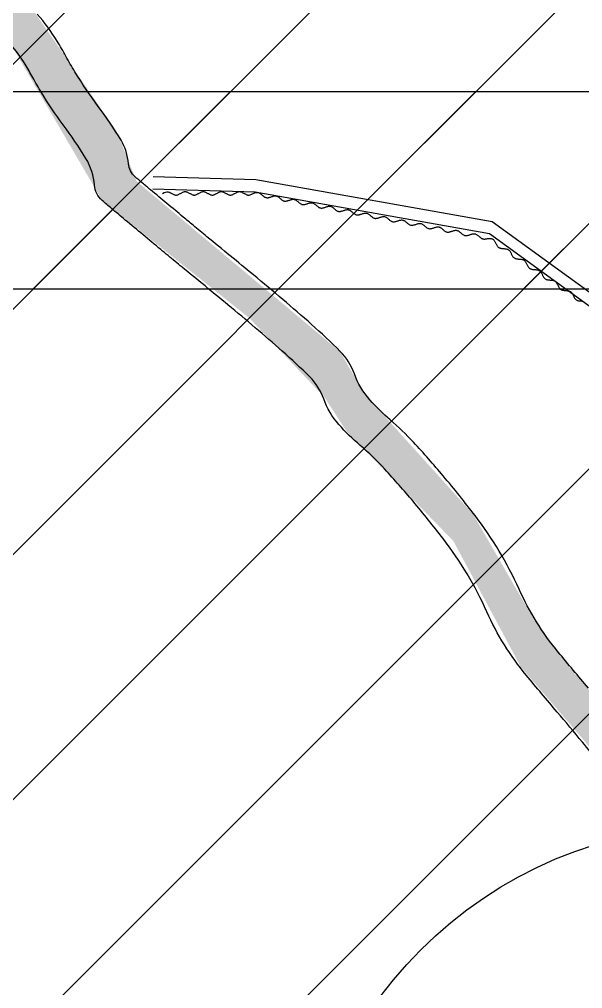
# Model space of a CAD drawing. Header units: metres. Extents: x 511779 to 512620, y 196282 to 196876.
# Drawn here: x 512510.1 to 512514.16, y 196418.81 to 196425.8 of the extents above; entities that cross this region are included whole.
import ezdxf

# ---------------------------------------------------------------- set-up
doc = ezdxf.new("R2010")
doc.units = ezdxf.units.M
doc.header["$MEASUREMENT"] = 0
doc.layers.get('0').update_dxf_attribs({"linetype": 'CONTINUOUS'})
for name, color, linetype in [('BANGUNAN', 5, 'CONTINUOUS'), ('KOP', 7, 'CONTINUOUS'), ('sungai', 45, 'CONTINUOUS')]:
    doc.layers.add(name, color=color, linetype=linetype)
pattern_1 = [(45, (71.4876, 0), (-0.8838834765, 0.8838834765), [])]

msp = doc.modelspace()

# ---------------------------------------------------------------- hatches: boundary and pattern name
at = {"layer": 'KOP', "ltscale": 0.5}
h = msp.add_hatch(dxfattribs=at)
h.set_pattern_fill('LINE', color=1, scale=10, angle=45, style=0)
h.set_pattern_definition(pattern_1)
h.paths.add_polyline_path([(512505.3335, 196440.9504), (512525.2835, 196440.9504), (512525.2835, 196423.8504), (512505.3335, 196423.8504)])
edge = h.paths.add_edge_path(flags=16)
edge.add_arc((512513.6966, 196433.4781), 3.057, 0, 360)
h = msp.add_hatch(dxfattribs=at)
h.set_pattern_fill('ANSI31', color=1, scale=10, style=0)
h.set_pattern_definition(pattern_1)
edge = h.paths.add_edge_path(flags=16)
edge.add_arc((512532.4233, 196433.4781), 3.057, 0, 360)
h.paths.add_polyline_path([(512523.8585, 196440.9504), (512543.8085, 196440.9504), (512543.8085, 196423.8504), (512523.8585, 196423.8504)])
h.paths.add_polyline_path([(512542.3835, 196440.9504), (512562.3335, 196440.9504), (512562.3335, 196423.8504), (512542.3835, 196423.8504)])
edge = h.paths.add_edge_path(flags=16)
edge.add_arc((512551.9548, 196433.4781), 3.057, 0, 360)
h.paths.add_polyline_path([(512560.9085, 196440.9504), (512580.8585, 196440.9504), (512580.8585, 196423.8504), (512560.9085, 196423.8504)])
edge = h.paths.add_edge_path(flags=16)
edge.add_arc((512570.1256, 196433.4781), 3.057, 0, 360)
h.paths.add_polyline_path([(512579.4335, 196425.2754), (512599.3835, 196425.2754), (512599.3835, 196408.1754), (512579.4335, 196408.1754)])
edge = h.paths.add_edge_path(flags=16)
edge.add_arc((512589.1438, 196417.6648), 3.057, 0, 360)
h.paths.add_polyline_path([(512560.9085, 196425.2754), (512580.8585, 196425.2754), (512580.8585, 196408.1754), (512560.9085, 196408.1754)])
h.paths.add_polyline_path([(512542.3835, 196425.2754), (512562.3335, 196425.2754), (512562.3335, 196408.1754), (512542.3835, 196408.1754)])
h.paths.add_polyline_path([(512523.8585, 196425.2754), (512543.8085, 196425.2754), (512543.8085, 196408.1754), (512523.8585, 196408.1754)])
h.paths.add_polyline_path([(512505.3335, 196425.2754), (512525.2835, 196425.2754), (512525.2835, 196408.1754), (512505.3335, 196408.1754)])
h.paths.add_polyline_path([(512523.8585, 196409.6004), (512543.8085, 196409.6004), (512543.8085, 196392.5004), (512523.8585, 196392.5004)])
h.paths.add_polyline_path([(512505.3335, 196409.6004), (512525.2835, 196409.6004), (512525.2835, 196392.5004), (512505.3335, 196392.5004)])
h.paths.add_polyline_path([(512542.3835, 196409.6004), (512562.3335, 196409.6004), (512562.3335, 196392.5004), (512542.3835, 196392.5004)])
h.paths.add_polyline_path([(512560.9085, 196409.6004), (512580.8585, 196409.6004), (512580.8585, 196392.5004), (512560.9085, 196392.5004)])
h.paths.add_polyline_path([(512579.4335, 196409.6004), (512599.3835, 196409.6004), (512599.3835, 196392.5004), (512579.4335, 196392.5004)])
h.paths.add_polyline_path([(512597.9585, 196393.9254), (512617.9085, 196393.9254), (512617.9085, 196376.8254), (512597.9585, 196376.8254)])
h.paths.add_polyline_path([(512579.4335, 196393.9254), (512599.3835, 196393.9254), (512599.3835, 196376.8254), (512579.4335, 196376.8254)])
h.paths.add_polyline_path([(512560.9085, 196393.9254), (512580.8585, 196393.9254), (512580.8585, 196376.8254), (512560.9085, 196376.8254)])
h.paths.add_polyline_path([(512542.3835, 196393.9254), (512562.3335, 196393.9254), (512562.3335, 196376.8254), (512542.3835, 196376.8254)])
h.paths.add_polyline_path([(512523.8585, 196393.9254), (512543.8085, 196393.9254), (512543.8085, 196376.8254), (512523.8585, 196376.8254)])
edge = h.paths.add_edge_path(flags=16)
edge.add_arc((512571.0155, 196385.1874), 3.057, 0, 360)
edge = h.paths.add_edge_path(flags=16)
edge.add_arc((512551.7902, 196384.481), 3.057, 0, 360)
edge = h.paths.add_edge_path(flags=16)
edge.add_arc((512532.9877, 196384.481), 3.057, 0, 360)
edge = h.paths.add_edge_path(flags=16)
edge.add_arc((512533.8992, 196400.4208), 3.057, 0, 360)
edge = h.paths.add_edge_path(flags=16)
edge.add_arc((512514.3971, 196399.6911), 3.057, 0, 360)
edge = h.paths.add_edge_path(flags=16)
edge.add_arc((512515.1553, 196416.9261), 3.057, 0, 360)
edge = h.paths.add_edge_path(flags=16)
edge.add_arc((512533.5705, 196417.021), 3.057, 0, 360)
edge = h.paths.add_edge_path(flags=16)
edge.add_arc((512552.1483, 196417.1058), 3.057, 0, 360)
edge = h.paths.add_edge_path(flags=16)
edge.add_arc((512552.9492, 196400.5565), 3.057, 0, 360)
edge = h.paths.add_edge_path(flags=16)
edge.add_arc((512570.3514, 196400.5565), 3.057, 0, 360)
edge = h.paths.add_edge_path(flags=16)
edge.add_arc((512570.2939, 196416.8525), 3.057, 0, 360)
edge = h.paths.add_edge_path(flags=16)
edge.add_arc((512589.2652, 196401.2038), 3.057, 0, 360)
edge = h.paths.add_edge_path(flags=16)
edge.add_arc((512589.7985, 196384.821), 3.057, 0, 360)
edge = h.paths.add_edge_path(flags=16)
edge.add_arc((512608.2133, 196384.9436), 3.057, 0, 360)
at = {"layer": 'sungai', "ltscale": 30}
for points in [[(512512.5636, 196423.1376), (512512.4104, 196423.4019), (512510.9448, 196424.6276), (512510.7983, 196424.9926), (512510.2032, 196425.8568), (512508.5262, 196426.577), (512508.2196, 196426.6401), (512508.2087, 196427.6903), (512507.6677, 196428.5096), (512506.9734, 196428.8246), (512506.7072, 196429.242), (512506.2938, 196429.7582), (512506.2172, 196429.9636), (512505.9512, 196429.8662), (512506.0719, 196429.5945), (512506.2397, 196429.4521), (512506.3209, 196429.234), (512506.7446, 196428.6689), (512507.4659, 196428.3358), (512507.91, 196427.6715), (512507.9821, 196426.4831), (512508.1805, 196426.3031), (512508.3632, 196426.3244), (512510.0132, 196425.6582), (512510.6962, 196424.4905), (512511.7554, 196423.6443), (512512.2811, 196423.0906)], [(512513.2284, 196422.0356), (512513.4823, 196421.5616), (512513.7369, 196421.5944), (512513.3702, 196422.2291), (512512.6459, 196423.0318, -0.004492), (512512.6261, 196423.0534, -0.047288), (512512.5636, 196423.1376), (512512.2867, 196423.0915), (512512.4586, 196422.8251)], [(512514.0509, 196421.1427), (512513.9609, 196421.2637, -0.01595), (512513.8845, 196421.3664), (512513.8135, 196421.4619), (512513.7369, 196421.5944), (512513.4823, 196421.5616), (512513.7153, 196421.1264), (512514.1571, 196420.6132), (512514.3696, 196420.3533), (512514.6819, 196420.4033)]]:
    msp.add_hatch(color=43, dxfattribs=at).paths.add_polyline_path(points)

# ---------------------------------------------------------------- linework, layer by layer
at = {"color": 5, "linetype": 'Continuous', "lineweight": -3}
for points in [[(512505.3335, 196440.9504), (512525.2835, 196440.9504), (512525.2835, 196423.8504), (512505.3335, 196423.8504)], [(512505.3335, 196425.2754), (512525.2835, 196425.2754), (512525.2835, 196408.1754), (512505.3335, 196408.1754)]]:
    msp.add_lwpolyline(points, close=True, dxfattribs=at)
at = {"color": 5, "ltscale": 30}
msp.add_circle((512515.1553, 196416.9261), 3.057, dxfattribs=at)
at = {"layer": 'BANGUNAN', "color": 3, "linetype": 'Continuous'}
for p, q in [((512511.064, 196424.6635), (512511.8054, 196424.6404)), ((512511.8054, 196424.6404), (512513.5083, 196424.3389)), ((512511.0624, 196424.5752), (512511.8003, 196424.5522)), ((512511.8003, 196424.5522), (512513.4883, 196424.2533)), ((512513.5083, 196424.3389), (512514.6444, 196423.5137)), ((512513.4883, 196424.2533), (512514.6117, 196423.4373))]:
    msp.add_line(p, q, dxfattribs=at)
at = {"layer": 'sungai', "color": 43, "ltscale": 30}
for points in [[(512514.2026, 196420.9746, -0.003607), (512513.9852, 196421.2338, -0.067041), (512513.7021, 196421.6886, 0.058083), (512513.385, 196422.2187, 0.010879), (512513.1557, 196422.5042, 0.012317), (512512.9416, 196422.7468, 0.027767), (512512.7731, 196422.9093, -0.031601), (512512.6261, 196423.0534, -0.098607), (512512.5152, 196423.24, 0.111784), (512512.4129, 196423.4025, 0.01609), (512512.2064, 196423.5965, 0.008275), (512511.7871, 196423.9535, 0.00048), (512511.4513, 196424.2294, -0.001625), (512511.3522, 196424.3112, -0.000199), (512511.2805, 196424.3708, -0.000061), (512511.0452, 196424.5667, -0.001819), (512510.9862, 196424.6162, -0.002056), (512510.9343, 196424.6604, -0.198169), (512510.8861, 196424.7555, 0.116196), (512510.832, 196424.9244, 0.025444), (512510.6677, 196425.1687, -0.02488), (512510.4994, 196425.4184, -0.00991), (512510.4346, 196425.5307, 0.010195), (512510.3715, 196425.6398, 0.046334), (512510.2285, 196425.8331, 0.089944)], [(512514.3921, 196420.2985, 0.001866), (512514.159, 196420.5848, 0.004523), (512513.9772, 196420.8022, -0.003692), (512513.7542, 196421.0681, -0.067205), (512513.4701, 196421.525, 0.058706), (512513.1542, 196422.0529, 0.01047), (512512.938, 196422.3215, 0.011679), (512512.7338, 196422.5535, 0.029129), (512512.557, 196422.724, -0.033145), (512512.4028, 196422.8751, -0.09754), (512512.2934, 196423.0597, 0.11207), (512512.1934, 196423.2182, 0.01557), (512511.9943, 196423.4047, 0.008269), (512511.6033, 196423.7376, 0.000495), (512511.2719, 196424.0099, -0.001632), (512511.1715, 196424.0928, -0.000201), (512511.1193, 196424.1362, -0.000041), (512510.863, 196424.3495, -0.001838), (512510.7635, 196424.433, -0.002695), (512510.6962, 196424.4905, -0.198707), (512510.6407, 196424.6009, 0.119013), (512510.5792, 196424.7924, 0.02307), (512510.4146, 196425.0361, -0.024274), (512510.2589, 196425.2681, -0.010199), (512510.1958, 196425.3777, 0.011747), (512510.1407, 196425.4727, 0.045213), (512510.0345, 196425.6155, 0.087574)]]:
    msp.add_lwpolyline(points, format="xyb", dxfattribs=at)
at = {"layer": 'sungai', "color": 43, "lineweight": -3, "ltscale": 30}
msp.add_lwpolyline([(512511.1312, 196424.5418), (512511.1427, 196424.5476), (512511.1528, 196424.5511), (512511.1617, 196424.5527), (512511.1696, 196424.5526), (512511.1766, 196424.5513), (512511.1828, 196424.5491), (512511.1885, 196424.5464), (512511.1938, 196424.5434), (512511.1987, 196424.5405), (512511.2035, 196424.5379), (512511.2081, 196424.5355), (512511.2125, 196424.5334), (512511.2168, 196424.5317), (512511.2209, 196424.5304), (512511.2251, 196424.5295), (512511.2291, 196424.5293), (512511.2332, 196424.5295), (512511.2373, 196424.5303), (512511.2414, 196424.5316), (512511.2455, 196424.5332), (512511.2496, 196424.5351), (512511.2536, 196424.5372), (512511.2577, 196424.5395), (512511.2618, 196424.5418), (512511.2659, 196424.5442), (512511.27, 196424.5464), (512511.2741, 196424.5486), (512511.2781, 196424.5505), (512511.2822, 196424.5521), (512511.2863, 196424.5533), (512511.2904, 196424.5541), (512511.2945, 196424.5544), (512511.2985, 196424.5541), (512511.3026, 196424.5533), (512511.3067, 196424.5521), (512511.3108, 196424.5505), (512511.3149, 196424.5486), (512511.319, 196424.5464), (512511.323, 196424.5442), (512511.3271, 196424.5418), (512511.3312, 196424.5395), (512511.3353, 196424.5372), (512511.3394, 196424.5351), (512511.3435, 196424.5332), (512511.3475, 196424.5316), (512511.3516, 196424.5303), (512511.3557, 196424.5295), (512511.3598, 196424.5293), (512511.3639, 196424.5295), (512511.3679, 196424.5303), (512511.372, 196424.5316), (512511.3761, 196424.5332), (512511.3802, 196424.5351), (512511.3843, 196424.5372), (512511.3884, 196424.5395), (512511.3924, 196424.5418), (512511.3965, 196424.5442), (512511.4006, 196424.5464), (512511.4047, 196424.5486), (512511.4088, 196424.5505), (512511.4128, 196424.5521), (512511.4169, 196424.5533), (512511.421, 196424.5541), (512511.4251, 196424.5544), (512511.4292, 196424.5541), (512511.4333, 196424.5533), (512511.4373, 196424.5521), (512511.4414, 196424.5505), (512511.4455, 196424.5486), (512511.4496, 196424.5464), (512511.4537, 196424.5442), (512511.4578, 196424.5418), (512511.4618, 196424.5395), (512511.4659, 196424.5372), (512511.47, 196424.5351), (512511.4741, 196424.5332), (512511.4782, 196424.5316), (512511.4822, 196424.5303), (512511.4863, 196424.5295), (512511.4904, 196424.5293), (512511.4945, 196424.5295), (512511.4986, 196424.5303), (512511.5027, 196424.5316), (512511.5067, 196424.5332), (512511.5108, 196424.5351), (512511.5149, 196424.5372), (512511.519, 196424.5395), (512511.5231, 196424.5418), (512511.5272, 196424.5442), (512511.5312, 196424.5464), (512511.5353, 196424.5486), (512511.5394, 196424.5505), (512511.5435, 196424.5521), (512511.5476, 196424.5533), (512511.5516, 196424.5541), (512511.5557, 196424.5544), (512511.5598, 196424.5541), (512511.5639, 196424.5533), (512511.568, 196424.5521), (512511.5721, 196424.5505), (512511.5761, 196424.5486), (512511.5802, 196424.5464), (512511.5843, 196424.5442), (512511.5884, 196424.5418), (512511.5925, 196424.5395), (512511.5966, 196424.5372), (512511.6006, 196424.5351), (512511.6047, 196424.5332), (512511.6088, 196424.5316), (512511.6129, 196424.5303), (512511.617, 196424.5295), (512511.621, 196424.5293), (512511.6251, 196424.5295), (512511.6292, 196424.5303), (512511.6333, 196424.5316), (512511.6374, 196424.5332), (512511.6415, 196424.5351), (512511.6455, 196424.5372), (512511.6496, 196424.5395), (512511.6537, 196424.5418), (512511.6578, 196424.5442), (512511.6619, 196424.5464), (512511.6659, 196424.5486), (512511.67, 196424.5505), (512511.6741, 196424.5521), (512511.6782, 196424.5533), (512511.6823, 196424.5541), (512511.6864, 196424.5544), (512511.6904, 196424.5541), (512511.6945, 196424.5533), (512511.6986, 196424.5521), (512511.7027, 196424.5505), (512511.7068, 196424.5486), (512511.7109, 196424.5464), (512511.7149, 196424.5442), (512511.719, 196424.5418), (512511.7231, 196424.5395), (512511.7272, 196424.5372), (512511.7313, 196424.5351), (512511.7353, 196424.5332), (512511.7394, 196424.5316), (512511.7435, 196424.5303), (512511.7476, 196424.5295), (512511.7517, 196424.5293), (512511.7558, 196424.5295), (512511.7598, 196424.5303), (512511.764, 196424.5315), (512511.7681, 196424.5331), (512511.7722, 196424.5348), (512511.7764, 196424.5368), (512511.7806, 196424.5388), (512511.7849, 196424.5408), (512511.7892, 196424.5427), (512511.7936, 196424.5444), (512511.798, 196424.546), (512511.8023, 196424.5472), (512511.8067, 196424.5481), (512511.811, 196424.5486), (512511.8152, 196424.5487), (512511.8193, 196424.5482), (512511.8233, 196424.5471), (512511.8272, 196424.5455), (512511.8311, 196424.5435), (512511.8349, 196424.5411), (512511.8386, 196424.5385), (512511.8422, 196424.5356), (512511.8459, 196424.5325), (512511.8495, 196424.5294), (512511.8531, 196424.5263), (512511.8568, 196424.5233), (512511.8604, 196424.5204), (512511.8641, 196424.5177), (512511.8679, 196424.5153), (512511.8718, 196424.5133), (512511.8757, 196424.5117), (512511.8797, 196424.5107), (512511.8838, 196424.5102), (512511.888, 196424.5102), (512511.8924, 196424.5106), (512511.8967, 196424.5115), (512511.9012, 196424.5126), (512511.9056, 196424.5139), (512511.9101, 196424.5154), (512511.9147, 196424.517), (512511.9192, 196424.5186), (512511.9237, 196424.52), (512511.9282, 196424.5214), (512511.9326, 196424.5225), (512511.937, 196424.5233), (512511.9413, 196424.5238), (512511.9455, 196424.5238), (512511.9496, 196424.5233), (512511.9537, 196424.5223), (512511.9576, 196424.5207), (512511.9614, 196424.5187), (512511.9652, 196424.5163), (512511.9689, 196424.5136), (512511.9726, 196424.5107), (512511.9762, 196424.5077), (512511.9798, 196424.5046), (512511.9835, 196424.5015), (512511.9871, 196424.4984), (512511.9908, 196424.4955), (512511.9945, 196424.4928), (512511.9983, 196424.4905), (512512.0021, 196424.4885), (512512.006, 196424.4869), (512512.01, 196424.4858), (512512.0142, 196424.4853), (512512.0184, 196424.4854), (512512.0227, 196424.4858), (512512.0271, 196424.4866), (512512.0315, 196424.4878), (512512.036, 196424.4891), (512512.0405, 196424.4906), (512512.045, 196424.4922), (512512.0495, 196424.4937), (512512.054, 196424.4952), (512512.0585, 196424.4966), (512512.0629, 196424.4977), (512512.0673, 196424.4985), (512512.0716, 196424.499), (512512.0758, 196424.499), (512512.08, 196424.4985), (512512.084, 196424.4974), (512512.0879, 196424.4959), (512512.0918, 196424.4938), (512512.0955, 196424.4915), (512512.0992, 196424.4888), (512512.1029, 196424.4859), (512512.1065, 196424.4829), (512512.1102, 196424.4797), (512512.1138, 196424.4766), (512512.1174, 196424.4736), (512512.1211, 196424.4707), (512512.1248, 196424.468), (512512.1286, 196424.4656), (512512.1324, 196424.4636), (512512.1363, 196424.462), (512512.1404, 196424.461), (512512.1445, 196424.4605), (512512.1487, 196424.4605), (512512.153, 196424.461), (512512.1574, 196424.4618), (512512.1618, 196424.4629), (512512.1663, 196424.4643), (512512.1708, 196424.4658), (512512.1753, 196424.4673), (512512.1799, 196424.4689), (512512.1844, 196424.4704), (512512.1888, 196424.4717), (512512.1933, 196424.4728), (512512.1976, 196424.4737), (512512.202, 196424.4741), (512512.2062, 196424.4742), (512512.2103, 196424.4737), (512512.2143, 196424.4726), (512512.2182, 196424.471), (512512.2221, 196424.469), (512512.2259, 196424.4666), (512512.2296, 196424.464), (512512.2332, 196424.4611), (512512.2369, 196424.458), (512512.2405, 196424.4549), (512512.2441, 196424.4518), (512512.2478, 196424.4487), (512512.2514, 196424.4459), (512512.2552, 196424.4432), (512512.2589, 196424.4408), (512512.2628, 196424.4388), (512512.2667, 196424.4372), (512512.2707, 196424.4362), (512512.2748, 196424.4357), (512512.279, 196424.4357), (512512.2834, 196424.4361), (512512.2877, 196424.437), (512512.2922, 196424.4381), (512512.2966, 196424.4394), (512512.3011, 196424.4409), (512512.3057, 196424.4425), (512512.3102, 196424.4441), (512512.3147, 196424.4455), (512512.3192, 196424.4469), (512512.3236, 196424.448), (512512.328, 196424.4488), (512512.3323, 196424.4493), (512512.3365, 196424.4493), (512512.3406, 196424.4488), (512512.3447, 196424.4478), (512512.3486, 196424.4462), (512512.3524, 196424.4442), (512512.3562, 196424.4418), (512512.3599, 196424.4391), (512512.3636, 196424.4362), (512512.3672, 196424.4332), (512512.3708, 196424.4301), (512512.3745, 196424.427), (512512.3781, 196424.4239), (512512.3818, 196424.421), (512512.3855, 196424.4183), (512512.3893, 196424.416), (512512.3931, 196424.414), (512512.397, 196424.4124), (512512.401, 196424.4113), (512512.4052, 196424.4108), (512512.4094, 196424.4108), (512512.4137, 196424.4113), (512512.4181, 196424.4121), (512512.4225, 196424.4133), (512512.427, 196424.4146), (512512.4315, 196424.4161), (512512.436, 196424.4177), (512512.4405, 196424.4192), (512512.445, 196424.4207), (512512.4495, 196424.422), (512512.4539, 196424.4232), (512512.4583, 196424.424), (512512.4626, 196424.4245), (512512.4668, 196424.4245), (512512.471, 196424.424), (512512.475, 196424.4229), (512512.4789, 196424.4214), (512512.4828, 196424.4193), (512512.4865, 196424.417), (512512.4902, 196424.4143), (512512.4939, 196424.4114), (512512.4975, 196424.4084), (512512.5012, 196424.4052), (512512.5048, 196424.4021), (512512.5084, 196424.3991), (512512.5121, 196424.3962), (512512.5158, 196424.3935), (512512.5196, 196424.3911), (512512.5234, 196424.3891), (512512.5273, 196424.3875), (512512.5314, 196424.3865), (512512.5355, 196424.386), (512512.5397, 196424.386), (512512.544, 196424.3865), (512512.5484, 196424.3873), (512512.5528, 196424.3884), (512512.5573, 196424.3898), (512512.5618, 196424.3913), (512512.5663, 196424.3928), (512512.5709, 196424.3944), (512512.5754, 196424.3959), (512512.5798, 196424.3972), (512512.5843, 196424.3983), (512512.5886, 196424.3992), (512512.593, 196424.3996), (512512.5972, 196424.3996), (512512.6013, 196424.3992), (512512.6053, 196424.3981), (512512.6092, 196424.3965), (512512.6131, 196424.3945), (512512.6169, 196424.3921), (512512.6206, 196424.3895), (512512.6242, 196424.3866), (512512.6279, 196424.3835), (512512.6315, 196424.3804), (512512.6351, 196424.3773), (512512.6388, 196424.3742), (512512.6424, 196424.3713), (512512.6462, 196424.3687), (512512.6499, 196424.3663), (512512.6538, 196424.3643), (512512.6577, 196424.3627), (512512.6617, 196424.3617), (512512.6658, 196424.3612), (512512.67, 196424.3612), (512512.6744, 196424.3616), (512512.6787, 196424.3625), (512512.6832, 196424.3636), (512512.6876, 196424.3649), (512512.6922, 196424.3664), (512512.6967, 196424.368), (512512.7012, 196424.3695), (512512.7057, 196424.371), (512512.7102, 196424.3724), (512512.7146, 196424.3735), (512512.719, 196424.3743), (512512.7233, 196424.3748), (512512.7275, 196424.3748), (512512.7316, 196424.3743), (512512.7357, 196424.3733), (512512.7396, 196424.3717), (512512.7434, 196424.3697), (512512.7472, 196424.3673), (512512.7509, 196424.3646), (512512.7546, 196424.3617), (512512.7582, 196424.3587), (512512.7618, 196424.3556), (512512.7655, 196424.3525), (512512.7691, 196424.3494), (512512.7728, 196424.3465), (512512.7765, 196424.3438), (512512.7803, 196424.3415), (512512.7841, 196424.3394), (512512.788, 196424.3379), (512512.792, 196424.3368), (512512.7962, 196424.3363), (512512.8004, 196424.3363), (512512.8047, 196424.3368), (512512.8091, 196424.3376), (512512.8135, 196424.3388), (512512.818, 196424.3401), (512512.8225, 196424.3416), (512512.827, 196424.3431), (512512.8315, 196424.3447), (512512.836, 196424.3462), (512512.8405, 196424.3475), (512512.8449, 196424.3487), (512512.8493, 196424.3495), (512512.8536, 196424.35), (512512.8578, 196424.35), (512512.862, 196424.3495), (512512.866, 196424.3484), (512512.8699, 196424.3469), (512512.8738, 196424.3448), (512512.8775, 196424.3425), (512512.8812, 196424.3398), (512512.8849, 196424.3369), (512512.8885, 196424.3338), (512512.8922, 196424.3307), (512512.8958, 196424.3276), (512512.8994, 196424.3246), (512512.9031, 196424.3217), (512512.9068, 196424.319), (512512.9106, 196424.3166), (512512.9144, 196424.3146), (512512.9183, 196424.313), (512512.9224, 196424.312), (512512.9265, 196424.3115), (512512.9307, 196424.3115), (512512.935, 196424.312), (512512.9394, 196424.3128), (512512.9438, 196424.3139), (512512.9483, 196424.3153), (512512.9528, 196424.3168), (512512.9573, 196424.3183), (512512.9619, 196424.3199), (512512.9664, 196424.3214), (512512.9708, 196424.3227), (512512.9753, 196424.3238), (512512.9797, 196424.3247), (512512.984, 196424.3251), (512512.9882, 196424.3251), (512512.9923, 196424.3246), (512512.9963, 196424.3236), (512513.0003, 196424.322), (512513.0041, 196424.32), (512513.0079, 196424.3176), (512513.0116, 196424.3149), (512513.0152, 196424.3121), (512513.0189, 196424.309), (512513.0225, 196424.3059), (512513.0261, 196424.3028), (512513.0298, 196424.2997), (512513.0334, 196424.2968), (512513.0372, 196424.2942), (512513.0409, 196424.2918), (512513.0448, 196424.2898), (512513.0487, 196424.2882), (512513.0527, 196424.2871), (512513.0568, 196424.2867), (512513.061, 196424.2867), (512513.0654, 196424.2871), (512513.0697, 196424.288), (512513.0742, 196424.2891), (512513.0786, 196424.2904), (512513.0832, 196424.2919), (512513.0877, 196424.2935), (512513.0922, 196424.295), (512513.0967, 196424.2965), (512513.1012, 196424.2979), (512513.1056, 196424.299), (512513.11, 196424.2998), (512513.1143, 196424.3003), (512513.1185, 196424.3003), (512513.1226, 196424.2998), (512513.1267, 196424.2988), (512513.1306, 196424.2972), (512513.1344, 196424.2952), (512513.1382, 196424.2928), (512513.1419, 196424.2901), (512513.1456, 196424.2872), (512513.1492, 196424.2842), (512513.1528, 196424.2811), (512513.1565, 196424.2779), (512513.1601, 196424.2749), (512513.1638, 196424.272), (512513.1675, 196424.2693), (512513.1713, 196424.267), (512513.1751, 196424.2649), (512513.179, 196424.2634), (512513.183, 196424.2623), (512513.1872, 196424.2618), (512513.1914, 196424.2618), (512513.1957, 196424.2623), (512513.2001, 196424.2631), (512513.2045, 196424.2642), (512513.209, 196424.2656), (512513.2135, 196424.2671), (512513.218, 196424.2686), (512513.2225, 196424.2702), (512513.227, 196424.2717), (512513.2315, 196424.273), (512513.2359, 196424.2742), (512513.2403, 196424.275), (512513.2446, 196424.2755), (512513.2489, 196424.2755), (512513.253, 196424.275), (512513.257, 196424.2739), (512513.2609, 196424.2723), (512513.2648, 196424.2703), (512513.2685, 196424.268), (512513.2722, 196424.2653), (512513.2759, 196424.2624), (512513.2795, 196424.2593), (512513.2832, 196424.2562), (512513.2868, 196424.2531), (512513.2904, 196424.2501), (512513.2941, 196424.2472), (512513.2978, 196424.2445), (512513.3016, 196424.2421), (512513.3054, 196424.2401), (512513.3093, 196424.2385), (512513.3134, 196424.2375), (512513.3175, 196424.237), (512513.3217, 196424.237), (512513.326, 196424.2375), (512513.3304, 196424.2383), (512513.3348, 196424.2394), (512513.3393, 196424.2408), (512513.3438, 196424.2422), (512513.3483, 196424.2438), (512513.3529, 196424.2454), (512513.3574, 196424.2469), (512513.3618, 196424.2482), (512513.3663, 196424.2493), (512513.3707, 196424.2502), (512513.375, 196424.2506), (512513.3792, 196424.2506), (512513.3833, 196424.2501), (512513.3873, 196424.2491), (512513.3913, 196424.2475), (512513.3951, 196424.2455), (512513.3989, 196424.2431), (512513.4026, 196424.2404), (512513.4062, 196424.2375), (512513.4099, 196424.2345), (512513.4135, 196424.2314), (512513.4171, 196424.2283), (512513.4208, 196424.2252), (512513.4244, 196424.2223), (512513.4282, 196424.2197), (512513.4319, 196424.2173), (512513.4358, 196424.2153), (512513.4397, 196424.2137), (512513.4437, 196424.2126), (512513.4478, 196424.2121), (512513.4521, 196424.2121), (512513.4564, 196424.2125), (512513.4608, 196424.2131), (512513.4653, 196424.214), (512513.4698, 196424.2148), (512513.4745, 196424.2157), (512513.4791, 196424.2164), (512513.4838, 196424.2169), (512513.4885, 196424.2171), (512513.4932, 196424.217), (512513.4977, 196424.2166), (512513.5021, 196424.2158), (512513.5063, 196424.2146), (512513.5103, 196424.213), (512513.5139, 196424.2109), (512513.5172, 196424.2082), (512513.5203, 196424.2052), (512513.5231, 196424.2018), (512513.5256, 196424.198), (512513.528, 196424.1941), (512513.5303, 196424.1899), (512513.5325, 196424.1856), (512513.5346, 196424.1812), (512513.5368, 196424.1768), (512513.5389, 196424.1725), (512513.5412, 196424.1683), (512513.5436, 196424.1644), (512513.5462, 196424.1606), (512513.5489, 196424.1572), (512513.552, 196424.1541), (512513.5553, 196424.1515), (512513.559, 196424.1494), (512513.5629, 196424.1478), (512513.5671, 196424.1465), (512513.5716, 196424.1455), (512513.5762, 196424.1447), (512513.5809, 196424.1442), (512513.5857, 196424.1438), (512513.5906, 196424.1434), (512513.5954, 196424.1431), (512513.6002, 196424.1427), (512513.6049, 196424.1421), (512513.6095, 196424.1414), (512513.614, 196424.1404), (512513.6182, 196424.1391), (512513.6221, 196424.1374), (512513.6258, 196424.1353), (512513.6291, 196424.1327), (512513.6322, 196424.1297), (512513.6349, 196424.1262), (512513.6375, 196424.1225), (512513.6399, 196424.1185), (512513.6422, 196424.1143), (512513.6444, 196424.11), (512513.6465, 196424.1057), (512513.6486, 196424.1013), (512513.6508, 196424.097), (512513.6531, 196424.0928), (512513.6555, 196424.0888), (512513.658, 196424.0851), (512513.6608, 196424.0816), (512513.6639, 196424.0786), (512513.6672, 196424.076), (512513.6708, 196424.0739), (512513.6748, 196424.0722), (512513.679, 196424.0709), (512513.6834, 196424.0699), (512513.688, 196424.0692), (512513.6928, 196424.0686), (512513.6976, 196424.0682), (512513.7024, 196424.0679), (512513.7073, 196424.0675), (512513.7121, 196424.0671), (512513.7168, 196424.0666), (512513.7214, 196424.0658), (512513.7258, 196424.0649), (512513.7301, 196424.0636), (512513.734, 196424.0619), (512513.7377, 196424.0598), (512513.741, 196424.0572), (512513.744, 196424.0541), (512513.7468, 196424.0507), (512513.7494, 196424.0469), (512513.7518, 196424.043), (512513.754, 196424.0388), (512513.7562, 196424.0345), (512513.7584, 196424.0301), (512513.7605, 196424.0257), (512513.7627, 196424.0214), (512513.765, 196424.0172), (512513.7674, 196424.0133), (512513.7699, 196424.0095), (512513.7727, 196424.0061), (512513.7757, 196424.0031), (512513.7791, 196424.0005), (512513.7827, 196423.9983), (512513.7867, 196423.9967), (512513.7909, 196423.9954), (512513.7953, 196423.9944), (512513.7999, 196423.9936), (512513.8046, 196423.9931), (512513.8095, 196423.9927), (512513.8143, 196423.9923), (512513.8192, 196423.992), (512513.824, 196423.9916), (512513.8287, 196423.991), (512513.8333, 196423.9903), (512513.8377, 196423.9893), (512513.8419, 196423.988), (512513.8459, 196423.9863), (512513.8495, 196423.9842), (512513.8529, 196423.9816), (512513.8559, 196423.9786), (512513.8587, 196423.9751), (512513.8613, 196423.9714), (512513.8637, 196423.9674), (512513.8659, 196423.9632), (512513.8681, 196423.9589), (512513.8702, 196423.9546), (512513.8724, 196423.9502), (512513.8746, 196423.9459), (512513.8768, 196423.9417), (512513.8792, 196423.9377), (512513.8818, 196423.934), (512513.8846, 196423.9305), (512513.8876, 196423.9275), (512513.8909, 196423.9249), (512513.8946, 196423.9228), (512513.8986, 196423.9211), (512513.9028, 196423.9198), (512513.9072, 196423.9188), (512513.9118, 196423.9181), (512513.9165, 196423.9176), (512513.9213, 196423.9171), (512513.9262, 196423.9168), (512513.931, 196423.9164), (512513.9358, 196423.916), (512513.9406, 196423.9155), (512513.9452, 196423.9147), (512513.9496, 196423.9138), (512513.9538, 196423.9125), (512513.9578, 196423.9108), (512513.9614, 196423.9087), (512513.9648, 196423.9061), (512513.9678, 196423.903), (512513.9706, 196423.8996), (512513.9731, 196423.8959), (512513.9755, 196423.8919), (512513.9778, 196423.8877), (512513.98, 196423.8834), (512513.9821, 196423.879), (512513.9843, 196423.8746), (512513.9864, 196423.8703), (512513.9887, 196423.8662), (512513.9911, 196423.8622), (512513.9937, 196423.8584), (512513.9965, 196423.855), (512513.9995, 196423.852), (512514.0028, 196423.8494), (512514.0065, 196423.8472), (512514.0104, 196423.8456), (512514.0147, 196423.8443), (512514.0191, 196423.8433), (512514.0237, 196423.8425), (512514.0284, 196423.842), (512514.0332, 196423.8416), (512514.0381, 196423.8412), (512514.0429, 196423.8409), (512514.0477, 196423.8405), (512514.0524, 196423.8399), (512514.057, 196423.8392), (512514.0615, 196423.8382), (512514.0657, 196423.8369), (512514.0696, 196423.8352), (512514.0733, 196423.8331), (512514.0766, 196423.8305), (512514.0797, 196423.8275), (512514.0824, 196423.824), (512514.085, 196423.8203), (512514.0874, 196423.8163), (512514.0897, 196423.8121), (512514.0919, 196423.8078), (512514.094, 196423.8035), (512514.0961, 196423.7991), (512514.0983, 196423.7948), (512514.1006, 196423.7906), (512514.103, 196423.7866), (512514.1056, 196423.7829), (512514.1083, 196423.7795), (512514.1114, 196423.7764), (512514.1147, 196423.7738), (512514.1184, 196423.7717), (512514.1223, 196423.77), (512514.1265, 196423.7687), (512514.131, 196423.7677), (512514.1356, 196423.767), (512514.1403, 196423.7665), (512514.1451, 196423.766), (512514.1499, 196423.7657), (512514.1548, 196423.7653), (512514.1596, 196423.7649), (512514.1643, 196423.7644)], dxfattribs=at)

doc.saveas('drawing.dxf')
